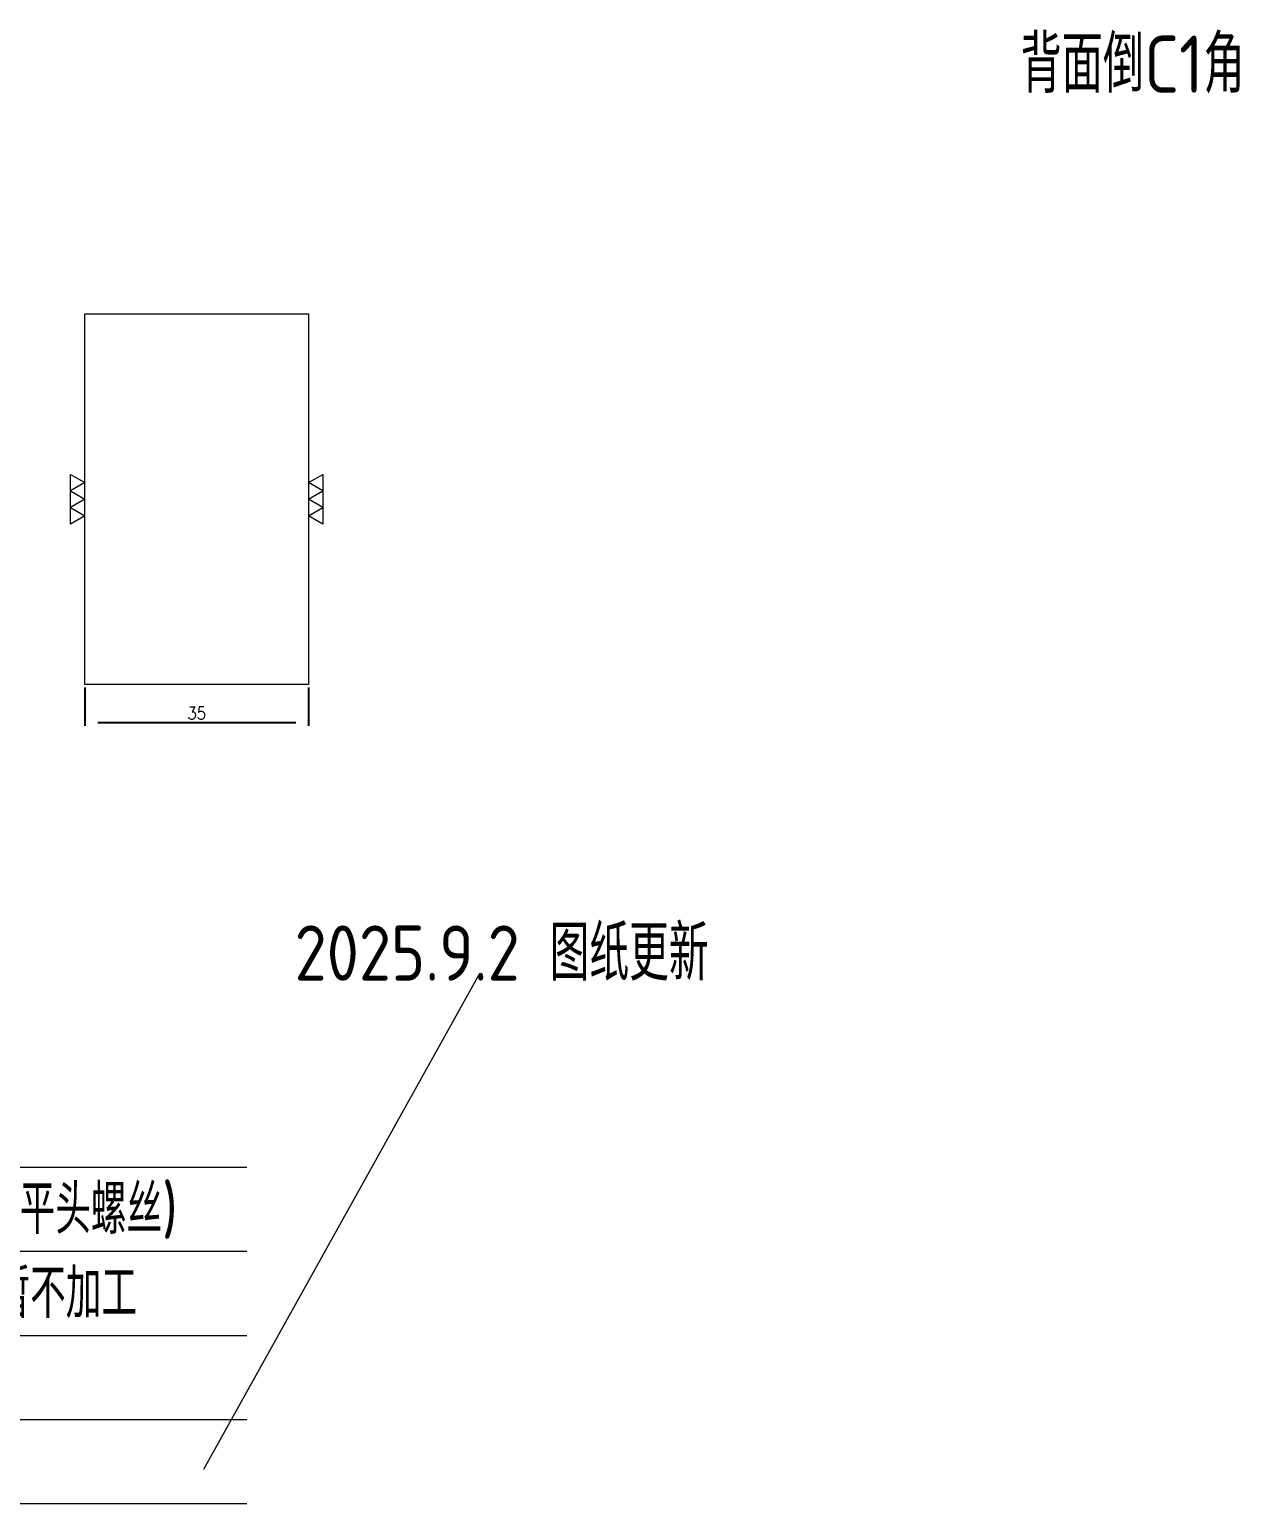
# Model space of a CAD drawing. Header units: millimetres. Extents: x 100376 to 100846, y 637 to 896.
# Drawn here: x 100656.1 to 100845.5, y 665.6 to 896.3 of the extents above; entities that cross this region are included whole.
import ezdxf
from ezdxf.enums import TextEntityAlignment as Align

# ---------------------------------------------------------------- set-up
doc = ezdxf.new("R2010")
doc.units = ezdxf.units.MM
for name, color, linetype in [('DIM', 4, 'Continuous'), ('PH', 255, 'Continuous'), ('TEXT', 4, 'Continuous')]:
    doc.layers.add(name, color=color, linetype=linetype)
doc.styles.add('gbenor', font='gbenor.shx', dxfattribs={"bigfont": 'gbcbig.shx'})
doc.styles.get("Standard").update_dxf_attribs({"font": 'txt.shx', "width": 0.85, "bigfont": 'ctxt.shx'})
doc.dimstyles.new('T-2-WX', dxfattribs={"dimtxt": 2, "dimasz": 2, "dimexe": 0.5, "dimexo": 0.5, "dimgap": 0.5, "dimtad": 1, "dimtxsty": 'Standard', "dimblk": 'OPEN30', "dimcen": 0, "dimazin": 3, "dimtfac": 1, "dimtmove": 0, "dimatfit": 3, "dimldrblk": 'OPEN30', "dimlwd": -1, "dimlwe": -1})

# ---------------------------------------------------------------- blocks, each defined once
blk = doc.blocks.new('*D7589')
at = {"layer": 'Defpoints', "color": 0}
for p in [(100664.8, 793.78), (100699.8, 793.78), (100664.8, 787.78)]:
    blk.add_point(p, dxfattribs=at)
at = {"layer": 'DIM', "color": 0}
for p, q in [((100664.8, 793.28), (100664.8, 787.28)), ((100699.8, 793.28), (100699.8, 787.28)), ((100697.8, 787.78), (100666.8, 787.78))]:
    blk.add_line(p, q, dxfattribs=at)
at = {"layer": 'DIM', "color": 0, "lineweight": 5, "insert": (100682.3, 789.28), "char_height": 2, "attachment_point": 5}
blk.add_mtext('35', dxfattribs=at)
blk = doc.blocks.new('_Open30')

msp = doc.modelspace()

# ---------------------------------------------------------------- linework, layer by layer
at = {"layer": 'TEXT', "color": 6, "lineweight": 5}
msp.add_line((100683.406, 670.949), (100726.522, 748.373), dxfattribs=at)
at = {"layer": 'TEXT', "color": 3, "lineweight": 5}
for p, q in [((100536.246, 718.196), (100690.155, 718.196)), ((100536.246, 705.036), (100690.155, 705.036)), ((100536.246, 691.876), (100690.155, 691.876)), ((100536.246, 678.715), (100690.155, 678.715)), ((100536.246, 665.555), (100690.155, 665.555))]:
    msp.add_line(p, q, dxfattribs=at)
at = {"layer": 'TEXT', "color": 2, "lineweight": 5}
msp.add_lwpolyline([(100664.797, 851.779), (100699.797, 851.779), (100699.797, 793.779), (100664.797, 793.779)], close=True, dxfattribs=at)
at = {"layer": 'TEXT', "lineweight": 5}
for points in [[(100662.547, 826.677), (100664.797, 825.377), (100662.547, 824.078), (100664.797, 822.779), (100662.547, 821.48), (100664.797, 820.181), (100662.547, 818.882), (100662.547, 826.677)], [(100702.047, 818.882), (100699.797, 820.181), (100702.047, 821.48), (100699.797, 822.779), (100702.047, 824.078), (100699.797, 825.377), (100702.047, 826.677), (100702.047, 818.882)]]:
    msp.add_lwpolyline(points, close=True, dxfattribs=at)

# ---------------------------------------------------------------- texts
at = {"layer": 'PH', "color": 6, "linetype": 'Continuous', "lineweight": 5, "style": 'gbenor'}
msp.add_text('2025.9.2 图纸更新', height=8.64, dxfattribs=at).set_placement((100730.022, 752.194), align=Align.MIDDLE)
at = {"layer": 'TEXT', "color": 4, "lineweight": 5, "style": 'gbenor'}
for s, height, p in [('背面倒C1角', 8.9531, (100811.265, 886.405)), ('   ,正面沉头%%C14.00深15.00mm(内六角平头螺丝)', 7.74144, (100536.246, 707.746))]:
    msp.add_text(s, height=height, dxfattribs=at).set_placement(p)
at = {"layer": 'TEXT', "color": 8, "lineweight": 5, "style": 'gbenor'}
msp.add_text('W2:1-刀口割直5斜1.50 单+0.06 线割暂不加工', height=7.74144, dxfattribs=at).set_placement((100536.246, 694.585))

# ---------------------------------------------------------------- dimensions: what is measured, and where the dimension line sits
at = {"layer": 'DIM', "lineweight": 5}
dim = msp.add_linear_dim(base=(100664.797, 787.779), p1=(100699.797, 793.779), p2=(100664.797, 793.779), dimstyle='T-2-WX', dxfattribs=at)
dim.commit()
dim.dimension.update_dxf_attribs({"geometry": '*D7589', "text_midpoint": (100682.297, 789.279)})

doc.saveas('drawing.dxf')
